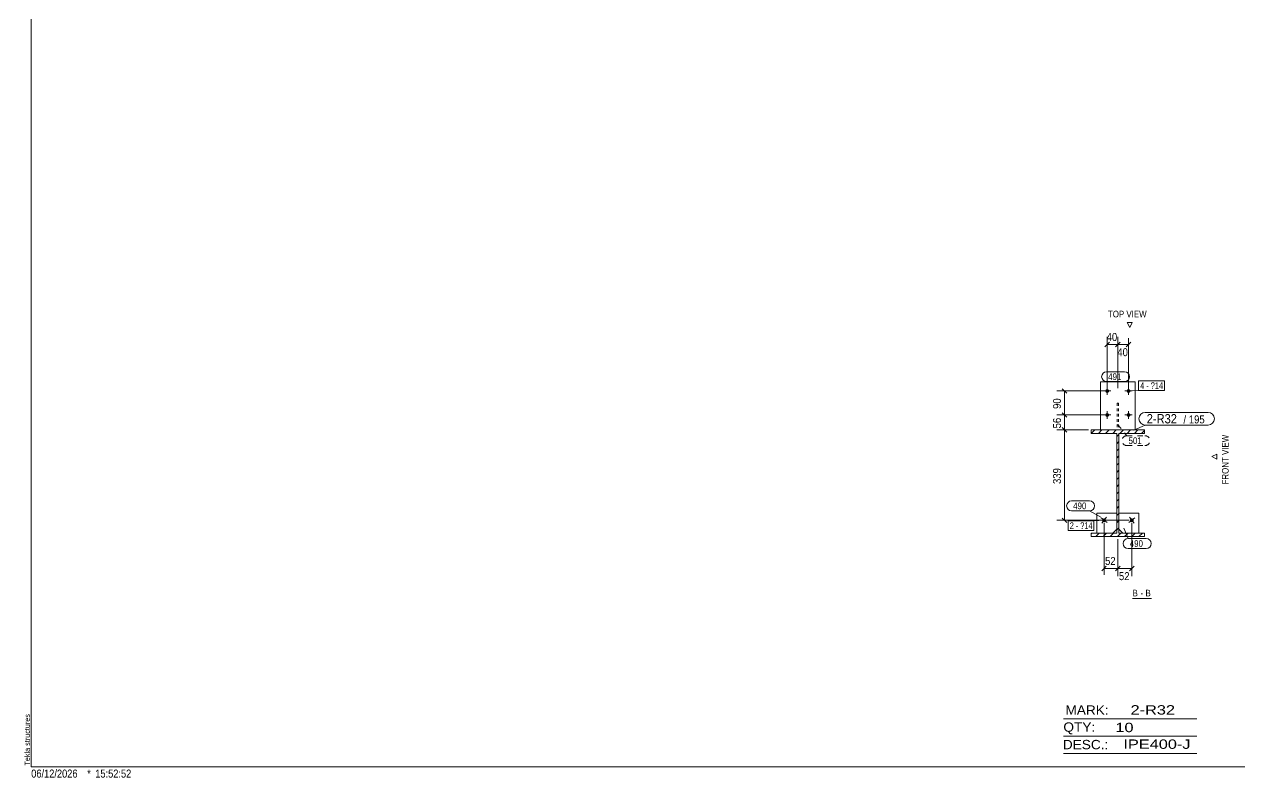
# Model space of a CAD drawing. Header units: millimetres. Extents: x 2 to 1174, y 1 to 825.
# Drawn here: x 2.4 to 458.1, y 1 to 283.5 of the extents above; entities that cross this region are included whole.
import ezdxf

# ---------------------------------------------------------------- set-up
doc = ezdxf.new("R2010")
doc.units = ezdxf.units.MM
for name, pattern in [('XKITLINE00', [0]), ('XKITLINE01', [4, 1, -1, 1, -1]), ('XKITLINE02', [4, 2, -2])]:
    doc.linetypes.add(name, pattern=pattern)
for name, color, linetype, lineweight in [('Bolt', 3, 'Continuous', 0), ('BoltMark', 7, 'Continuous', 0), ('Dimensions', 7, 'Continuous', 0), ('DrawingSheet', 5, 'Continuous', 0), ('OtherObjectType', 7, 'Continuous', 0), ('Part', 2, 'Continuous', 0), ('PartMark', 7, 'Continuous', 0)]:
    doc.layers.add(name, color=color, linetype=linetype, lineweight=lineweight)
doc.styles.add('ARIAL', font='ARIAL.TTF')
doc.styles.add('ARIAL_NARROW', font='ARIALN.TTF')

# ---------------------------------------------------------------- blocks, each defined once
blk = doc.blocks.new('*A1')
at = {"layer": 'Part', "color": 7, "linetype": 'XKITLINE00', "lineweight": 0}
for p, q in [((402.44, 130.11), (403.74, 131.41)), ((402.44, 130.11), (402.44, 130.11)), ((405.13, 130.11), (406.43, 131.41)), ((407.83, 130.11), (409.13, 131.41)), ((410.52, 130.11), (411.82, 131.41)), ((412.04, 128.93), (412.84, 129.73)), ((413.22, 130.11), (414.52, 131.41)), ((415.91, 130.11), (417.21, 131.41)), ((418.61, 130.11), (419.91, 131.41)), ((421.3, 130.11), (422.44, 131.25)), ((412.04, 126.24), (412.84, 127.04)), ((412.04, 123.55), (412.84, 124.35)), ((412.04, 120.85), (412.84, 121.65)), ((412.04, 118.16), (412.84, 118.96)), ((412.04, 115.46), (412.84, 116.26)), ((412.04, 112.77), (412.84, 113.57)), ((412.04, 110.08), (412.84, 110.88)), ((412.04, 107.38), (412.84, 108.18)), ((412.04, 104.69), (412.84, 105.49)), ((412.04, 101.99), (412.84, 102.79)), ((412.04, 99.3), (412.84, 100.1)), ((412.04, 96.6), (412.84, 97.4)), ((402.44, 92.39), (402.76, 92.71)), ((404.15, 91.41), (405.45, 92.71)), ((406.85, 91.41), (408.15, 92.71)), ((409.54, 91.41), (410.84, 92.71)), ((412.04, 93.91), (412.84, 94.71)), ((412.23, 91.41), (413.53, 92.71)), ((414.93, 91.41), (416.23, 92.71)), ((417.62, 91.41), (418.92, 92.71)), ((420.32, 91.41), (421.62, 92.71))]:
    blk.add_line(p, q, dxfattribs=at)
blk = doc.blocks.new('*A153')
at = {"layer": 'Bolt'}
blk.add_hatch(color=3, dxfattribs=at).paths.add_polyline_path([(417.24, 98.08), (417.27, 98.1), (417.3, 98.12), (417.33, 98.14), (417.36, 98.15), (417.39, 98.16), (417.42, 98.18), (417.46, 98.18), (417.49, 98.19), (417.52, 98.2), (417.56, 98.2), (417.59, 98.21), (417.62, 98.21), (417.66, 98.21), (417.69, 98.21), (417.73, 98.2), (417.76, 98.2), (417.8, 98.19), (417.83, 98.18), (417.86, 98.17), (417.89, 98.16), (417.93, 98.15), (417.96, 98.13), (417.99, 98.12), (418.02, 98.1), (418.04, 98.08), (418.07, 98.06), (418.1, 98.04), (418.12, 98.02), (418.15, 97.99), (418.17, 97.97), (418.19, 97.94), (418.21, 97.91), (418.23, 97.88), (418.25, 97.85), (418.27, 97.82), (418.28, 97.79), (418.29, 97.76), (418.31, 97.73), (418.32, 97.7), (418.32, 97.66), (418.33, 97.63), (418.34, 97.59), (418.34, 97.56), (418.34, 97.53), (418.34, 97.49), (418.34, 97.46), (418.34, 97.42), (418.33, 97.39), (418.32, 97.36), (418.32, 97.32), (418.3, 97.29), (418.29, 97.26), (418.28, 97.23), (418.27, 97.19), (418.25, 97.16), (418.23, 97.13), (418.21, 97.11), (418.19, 97.08), (418.17, 97.05), (418.15, 97.03), (418.12, 97), (418.1, 96.98), (418.07, 96.96), (418.04, 96.94), (418.01, 96.92), (417.98, 96.9), (417.95, 96.88), (417.92, 96.87), (417.89, 96.86), (417.86, 96.84), (417.83, 96.84), (417.79, 96.83), (417.76, 96.82), (417.73, 96.82), (417.69, 96.81), (417.66, 96.81), (417.62, 96.81), (417.59, 96.81), (417.55, 96.82), (417.52, 96.82), (417.49, 96.83), (417.45, 96.84), (417.42, 96.85), (417.39, 96.86), (417.36, 96.87), (417.32, 96.89), (417.29, 96.9), (417.27, 96.92), (417.24, 96.94), (417.21, 96.96), (417.18, 96.98), (417.16, 97), (417.13, 97.03), (417.11, 97.05), (417.09, 97.08), (417.07, 97.11), (417.05, 97.14), (417.03, 97.17), (417.01, 97.2), (417, 97.23), (416.99, 97.26), (416.98, 97.29), (416.97, 97.32), (416.96, 97.36), (416.95, 97.39), (416.95, 97.43), (416.94, 97.46), (416.94, 97.49), (416.94, 97.53), (416.94, 97.56), (416.95, 97.6), (416.95, 97.63), (416.96, 97.66), (416.97, 97.7), (416.98, 97.73), (416.99, 97.76), (417, 97.79), (417.02, 97.83), (417.03, 97.86), (417.05, 97.89), (417.07, 97.91), (417.09, 97.94), (417.11, 97.97), (417.13, 97.99), (417.16, 98.02), (417.18, 98.04), (417.21, 98.06)], flags=17)
at = {"layer": 'Bolt', "color": 3, "linetype": 'XKITLINE00', "lineweight": 0}
for p, q in [((416.54, 96.65), (418.75, 98.37)), ((416.78, 98.62), (418.5, 96.4))]:
    blk.add_line(p, q, dxfattribs=at)
blk = doc.blocks.new('*A154')
at = {"layer": 'Bolt'}
for points in [[(409.14, 145.98), (409.14, 145.94), (409.13, 145.91), (409.13, 145.87), (409.12, 145.84), (409.11, 145.81), (409.1, 145.77), (409.09, 145.74), (409.07, 145.71), (409.06, 145.68), (409.04, 145.65), (409.02, 145.62), (409, 145.59), (408.98, 145.57), (408.96, 145.54), (408.94, 145.52), (408.91, 145.49), (408.88, 145.47), (408.86, 145.45), (408.83, 145.43), (408.8, 145.41), (408.77, 145.39), (408.74, 145.38), (408.71, 145.36), (408.68, 145.35), (408.64, 145.34), (408.61, 145.33), (408.58, 145.32), (408.54, 145.32), (408.51, 145.31), (408.48, 145.31), (408.44, 145.31), (408.41, 145.31), (408.37, 145.31), (408.34, 145.32), (408.3, 145.32), (408.27, 145.33), (408.24, 145.34), (408.2, 145.35), (408.17, 145.36), (408.14, 145.38), (408.11, 145.39), (408.08, 145.41), (408.05, 145.43), (408.02, 145.45), (408, 145.47), (407.97, 145.49), (407.95, 145.52), (407.92, 145.54), (407.9, 145.57), (407.88, 145.59), (407.86, 145.62), (407.84, 145.65), (407.82, 145.68), (407.81, 145.71), (407.79, 145.74), (407.78, 145.77), (407.77, 145.81), (407.76, 145.84), (407.75, 145.87), (407.75, 145.91), (407.74, 145.94), (407.74, 145.98), (407.74, 146.01), (407.74, 146.04), (407.74, 146.08), (407.75, 146.11), (407.75, 146.15), (407.76, 146.18), (407.77, 146.21), (407.78, 146.25), (407.79, 146.28), (407.81, 146.31), (407.82, 146.34), (407.84, 146.37), (407.86, 146.4), (407.88, 146.43), (407.9, 146.45), (407.92, 146.48), (407.95, 146.5), (407.97, 146.53), (408, 146.55), (408.02, 146.57), (408.05, 146.59), (408.08, 146.61), (408.11, 146.63), (408.14, 146.64), (408.17, 146.66), (408.2, 146.67), (408.24, 146.68), (408.27, 146.69), (408.3, 146.7), (408.34, 146.7), (408.37, 146.71), (408.41, 146.71), (408.44, 146.71), (408.48, 146.71), (408.51, 146.71), (408.54, 146.7), (408.58, 146.7), (408.61, 146.69), (408.64, 146.68), (408.68, 146.67), (408.71, 146.66), (408.74, 146.64), (408.77, 146.63), (408.8, 146.61), (408.83, 146.59), (408.86, 146.57), (408.88, 146.55), (408.91, 146.53), (408.94, 146.5), (408.96, 146.48), (408.98, 146.45), (409, 146.43), (409.02, 146.4), (409.04, 146.37), (409.06, 146.34), (409.07, 146.31), (409.09, 146.28), (409.1, 146.25), (409.11, 146.21), (409.12, 146.18), (409.13, 146.15), (409.13, 146.11), (409.14, 146.08), (409.14, 146.04), (409.14, 146.01)], [(417.14, 145.98), (417.14, 145.94), (417.13, 145.91), (417.13, 145.87), (417.12, 145.84), (417.11, 145.81), (417.1, 145.77), (417.09, 145.74), (417.07, 145.71), (417.06, 145.68), (417.04, 145.65), (417.02, 145.62), (417, 145.59), (416.98, 145.57), (416.96, 145.54), (416.94, 145.52), (416.91, 145.49), (416.88, 145.47), (416.86, 145.45), (416.83, 145.43), (416.8, 145.41), (416.77, 145.39), (416.74, 145.38), (416.71, 145.36), (416.68, 145.35), (416.64, 145.34), (416.61, 145.33), (416.58, 145.32), (416.54, 145.32), (416.51, 145.31), (416.48, 145.31), (416.44, 145.31), (416.41, 145.31), (416.37, 145.31), (416.34, 145.32), (416.3, 145.32), (416.27, 145.33), (416.24, 145.34), (416.2, 145.35), (416.17, 145.36), (416.14, 145.38), (416.11, 145.39), (416.08, 145.41), (416.05, 145.43), (416.02, 145.45), (416, 145.47), (415.97, 145.49), (415.95, 145.52), (415.92, 145.54), (415.9, 145.57), (415.88, 145.59), (415.86, 145.62), (415.84, 145.65), (415.82, 145.68), (415.81, 145.71), (415.79, 145.74), (415.78, 145.77), (415.77, 145.81), (415.76, 145.84), (415.75, 145.87), (415.75, 145.91), (415.74, 145.94), (415.74, 145.98), (415.74, 146.01), (415.74, 146.04), (415.74, 146.08), (415.75, 146.11), (415.75, 146.15), (415.76, 146.18), (415.77, 146.21), (415.78, 146.25), (415.79, 146.28), (415.81, 146.31), (415.82, 146.34), (415.84, 146.37), (415.86, 146.4), (415.88, 146.43), (415.9, 146.45), (415.92, 146.48), (415.95, 146.5), (415.97, 146.53), (416, 146.55), (416.02, 146.57), (416.05, 146.59), (416.08, 146.61), (416.11, 146.63), (416.14, 146.64), (416.17, 146.66), (416.2, 146.67), (416.24, 146.68), (416.27, 146.69), (416.3, 146.7), (416.34, 146.7), (416.37, 146.71), (416.41, 146.71), (416.44, 146.71), (416.48, 146.71), (416.51, 146.71), (416.54, 146.7), (416.58, 146.7), (416.61, 146.69), (416.64, 146.68), (416.68, 146.67), (416.71, 146.66), (416.74, 146.64), (416.77, 146.63), (416.8, 146.61), (416.83, 146.59), (416.86, 146.57), (416.88, 146.55), (416.91, 146.53), (416.94, 146.5), (416.96, 146.48), (416.98, 146.45), (417, 146.43), (417.02, 146.4), (417.04, 146.37), (417.06, 146.34), (417.07, 146.31), (417.09, 146.28), (417.1, 146.25), (417.11, 146.21), (417.12, 146.18), (417.13, 146.15), (417.13, 146.11), (417.14, 146.08), (417.14, 146.04), (417.14, 146.01)], [(409.14, 136.98), (409.14, 136.94), (409.13, 136.91), (409.13, 136.87), (409.12, 136.84), (409.11, 136.81), (409.1, 136.77), (409.09, 136.74), (409.07, 136.71), (409.06, 136.68), (409.04, 136.65), (409.02, 136.62), (409, 136.59), (408.98, 136.57), (408.96, 136.54), (408.94, 136.52), (408.91, 136.49), (408.88, 136.47), (408.86, 136.45), (408.83, 136.43), (408.8, 136.41), (408.77, 136.39), (408.74, 136.38), (408.71, 136.36), (408.68, 136.35), (408.64, 136.34), (408.61, 136.33), (408.58, 136.32), (408.54, 136.32), (408.51, 136.31), (408.48, 136.31), (408.44, 136.31), (408.41, 136.31), (408.37, 136.31), (408.34, 136.32), (408.3, 136.32), (408.27, 136.33), (408.24, 136.34), (408.2, 136.35), (408.17, 136.36), (408.14, 136.38), (408.11, 136.39), (408.08, 136.41), (408.05, 136.43), (408.02, 136.45), (408, 136.47), (407.97, 136.49), (407.95, 136.52), (407.92, 136.54), (407.9, 136.57), (407.88, 136.59), (407.86, 136.62), (407.84, 136.65), (407.82, 136.68), (407.81, 136.71), (407.79, 136.74), (407.78, 136.77), (407.77, 136.81), (407.76, 136.84), (407.75, 136.87), (407.75, 136.91), (407.74, 136.94), (407.74, 136.98), (407.74, 137.01), (407.74, 137.04), (407.74, 137.08), (407.75, 137.11), (407.75, 137.15), (407.76, 137.18), (407.77, 137.21), (407.78, 137.25), (407.79, 137.28), (407.81, 137.31), (407.82, 137.34), (407.84, 137.37), (407.86, 137.4), (407.88, 137.43), (407.9, 137.45), (407.92, 137.48), (407.95, 137.5), (407.97, 137.53), (408, 137.55), (408.02, 137.57), (408.05, 137.59), (408.08, 137.61), (408.11, 137.63), (408.14, 137.64), (408.17, 137.66), (408.2, 137.67), (408.24, 137.68), (408.27, 137.69), (408.3, 137.7), (408.34, 137.7), (408.37, 137.71), (408.41, 137.71), (408.44, 137.71), (408.48, 137.71), (408.51, 137.71), (408.54, 137.7), (408.58, 137.7), (408.61, 137.69), (408.64, 137.68), (408.68, 137.67), (408.71, 137.66), (408.74, 137.64), (408.77, 137.63), (408.8, 137.61), (408.83, 137.59), (408.86, 137.57), (408.88, 137.55), (408.91, 137.53), (408.94, 137.5), (408.96, 137.48), (408.98, 137.45), (409, 137.43), (409.02, 137.4), (409.04, 137.37), (409.06, 137.34), (409.07, 137.31), (409.09, 137.28), (409.1, 137.25), (409.11, 137.21), (409.12, 137.18), (409.13, 137.15), (409.13, 137.11), (409.14, 137.08), (409.14, 137.04), (409.14, 137.01)], [(417.14, 136.98), (417.14, 136.94), (417.13, 136.91), (417.13, 136.87), (417.12, 136.84), (417.11, 136.81), (417.1, 136.77), (417.09, 136.74), (417.07, 136.71), (417.06, 136.68), (417.04, 136.65), (417.02, 136.62), (417, 136.59), (416.98, 136.57), (416.96, 136.54), (416.94, 136.52), (416.91, 136.49), (416.88, 136.47), (416.86, 136.45), (416.83, 136.43), (416.8, 136.41), (416.77, 136.39), (416.74, 136.38), (416.71, 136.36), (416.68, 136.35), (416.64, 136.34), (416.61, 136.33), (416.58, 136.32), (416.54, 136.32), (416.51, 136.31), (416.48, 136.31), (416.44, 136.31), (416.41, 136.31), (416.37, 136.31), (416.34, 136.32), (416.3, 136.32), (416.27, 136.33), (416.24, 136.34), (416.2, 136.35), (416.17, 136.36), (416.14, 136.38), (416.11, 136.39), (416.08, 136.41), (416.05, 136.43), (416.02, 136.45), (416, 136.47), (415.97, 136.49), (415.95, 136.52), (415.92, 136.54), (415.9, 136.57), (415.88, 136.59), (415.86, 136.62), (415.84, 136.65), (415.82, 136.68), (415.81, 136.71), (415.79, 136.74), (415.78, 136.77), (415.77, 136.81), (415.76, 136.84), (415.75, 136.87), (415.75, 136.91), (415.74, 136.94), (415.74, 136.98), (415.74, 137.01), (415.74, 137.04), (415.74, 137.08), (415.75, 137.11), (415.75, 137.15), (415.76, 137.18), (415.77, 137.21), (415.78, 137.25), (415.79, 137.28), (415.81, 137.31), (415.82, 137.34), (415.84, 137.37), (415.86, 137.4), (415.88, 137.43), (415.9, 137.45), (415.92, 137.48), (415.95, 137.5), (415.97, 137.53), (416, 137.55), (416.02, 137.57), (416.05, 137.59), (416.08, 137.61), (416.11, 137.63), (416.14, 137.64), (416.17, 137.66), (416.2, 137.67), (416.24, 137.68), (416.27, 137.69), (416.3, 137.7), (416.34, 137.7), (416.37, 137.71), (416.41, 137.71), (416.44, 137.71), (416.48, 137.71), (416.51, 137.71), (416.54, 137.7), (416.58, 137.7), (416.61, 137.69), (416.64, 137.68), (416.68, 137.67), (416.71, 137.66), (416.74, 137.64), (416.77, 137.63), (416.8, 137.61), (416.83, 137.59), (416.86, 137.57), (416.88, 137.55), (416.91, 137.53), (416.94, 137.5), (416.96, 137.48), (416.98, 137.45), (417, 137.43), (417.02, 137.4), (417.04, 137.37), (417.06, 137.34), (417.07, 137.31), (417.09, 137.28), (417.1, 137.25), (417.11, 137.21), (417.12, 137.18), (417.13, 137.15), (417.13, 137.11), (417.14, 137.08), (417.14, 137.04), (417.14, 137.01)]]:
    blk.add_hatch(color=3, dxfattribs=at).paths.add_polyline_path(points, flags=17)
at = {"layer": 'Bolt', "color": 3, "linetype": 'XKITLINE00', "lineweight": 0}
for p, q in [((409.84, 146.01), (407.04, 146.01)), ((408.44, 147.41), (408.44, 144.61)), ((417.84, 146.01), (415.04, 146.01)), ((416.44, 147.41), (416.44, 144.61)), ((409.84, 137.01), (407.04, 137.01)), ((408.44, 138.41), (408.44, 135.61)), ((417.84, 137.01), (415.04, 137.01)), ((416.44, 138.41), (416.44, 135.61))]:
    blk.add_line(p, q, dxfattribs=at)
blk = doc.blocks.new('*A155')
at = {"layer": 'Bolt'}
blk.add_hatch(color=3, dxfattribs=at).paths.add_polyline_path([(406.78, 96.98), (406.76, 97), (406.73, 97.03), (406.71, 97.05), (406.69, 97.08), (406.67, 97.11), (406.65, 97.13), (406.63, 97.16), (406.62, 97.19), (406.6, 97.23), (406.59, 97.26), (406.58, 97.29), (406.57, 97.32), (406.56, 97.36), (406.55, 97.39), (406.55, 97.42), (406.54, 97.46), (406.54, 97.49), (406.54, 97.53), (406.54, 97.56), (406.55, 97.59), (406.55, 97.63), (406.56, 97.66), (406.57, 97.7), (406.58, 97.73), (406.59, 97.76), (406.6, 97.79), (406.61, 97.82), (406.63, 97.85), (406.65, 97.88), (406.67, 97.91), (406.69, 97.94), (406.71, 97.97), (406.73, 97.99), (406.76, 98.02), (406.78, 98.04), (406.81, 98.06), (406.84, 98.08), (406.87, 98.1), (406.89, 98.12), (406.92, 98.13), (406.96, 98.15), (406.99, 98.16), (407.02, 98.17), (407.05, 98.18), (407.09, 98.19), (407.12, 98.2), (407.15, 98.2), (407.19, 98.21), (407.22, 98.21), (407.26, 98.21), (407.29, 98.21), (407.33, 98.2), (407.36, 98.2), (407.39, 98.19), (407.43, 98.18), (407.46, 98.18), (407.49, 98.16), (407.52, 98.15), (407.55, 98.14), (407.58, 98.12), (407.61, 98.1), (407.64, 98.08), (407.67, 98.06), (407.7, 98.04), (407.72, 98.02), (407.75, 97.99), (407.77, 97.97), (407.79, 97.94), (407.81, 97.91), (407.83, 97.89), (407.85, 97.86), (407.87, 97.83), (407.88, 97.79), (407.89, 97.76), (407.9, 97.73), (407.92, 97.7), (407.92, 97.66), (407.93, 97.63), (407.94, 97.6), (407.94, 97.56), (407.94, 97.53), (407.94, 97.49), (407.94, 97.46), (407.94, 97.43), (407.93, 97.39), (407.92, 97.36), (407.92, 97.32), (407.91, 97.29), (407.89, 97.26), (407.88, 97.23), (407.87, 97.2), (407.85, 97.17), (407.83, 97.14), (407.81, 97.11), (407.79, 97.08), (407.77, 97.05), (407.75, 97.03), (407.72, 97), (407.7, 96.98), (407.67, 96.96), (407.64, 96.94), (407.62, 96.92), (407.59, 96.9), (407.56, 96.89), (407.53, 96.87), (407.49, 96.86), (407.46, 96.85), (407.43, 96.84), (407.4, 96.83), (407.36, 96.82), (407.33, 96.82), (407.29, 96.81), (407.26, 96.81), (407.22, 96.81), (407.19, 96.81), (407.16, 96.82), (407.12, 96.82), (407.09, 96.83), (407.06, 96.84), (407.02, 96.84), (406.99, 96.86), (406.96, 96.87), (406.93, 96.88), (406.9, 96.9), (406.87, 96.92), (406.84, 96.94), (406.81, 96.96)], flags=17)
at = {"layer": 'Bolt', "color": 3, "linetype": 'XKITLINE00', "lineweight": 0}
for p, q in [((408.35, 96.65), (406.14, 98.37)), ((406.38, 96.4), (408.1, 98.62))]:
    blk.add_line(p, q, dxfattribs=at)
blk = doc.blocks.new('*A156')
at = {"layer": 'Part', "color": 2, "linetype": 'XKITLINE00', "lineweight": 0}
for p, q in [((402.44, 130.11), (402.44, 131.41)), ((402.44, 131.41), (422.44, 131.41)), ((412.04, 130.11), (402.44, 130.11)), ((412.04, 92.71), (412.04, 130.11)), ((422.44, 130.11), (412.84, 130.11)), ((412.84, 130.11), (412.84, 92.71)), ((422.44, 131.41), (422.44, 130.11)), ((402.44, 91.41), (402.44, 92.71)), ((402.44, 92.71), (412.04, 92.71)), ((422.44, 91.41), (402.44, 91.41)), ((412.84, 92.71), (422.44, 92.71)), ((422.44, 92.71), (422.44, 91.41))]:
    blk.add_line(p, q, dxfattribs=at)
blk = doc.blocks.new('*A157')
at = {"layer": 'Part', "color": 2, "linetype": 'XKITLINE00', "lineweight": 0}
for p, q in [((412.84, 100.21), (420.34, 100.21)), ((420.34, 100.21), (420.34, 92.71)), ((414.34, 92.71), (412.84, 94.21))]:
    blk.add_line(p, q, dxfattribs=at)
at = {"layer": 'Part', "color": 7, "linetype": 'XKITLINE01', "lineweight": 0}
for p, q in [((412.84, 94.21), (412.84, 100.21)), ((420.34, 92.71), (414.34, 92.71))]:
    blk.add_line(p, q, dxfattribs=at)
blk = doc.blocks.new('*A158')
at = {"layer": 'Part', "color": 2, "linetype": 'XKITLINE00', "lineweight": 0}
for p, q in [((405.94, 131.41), (405.94, 149.41)), ((405.94, 149.41), (418.94, 149.41)), ((418.94, 131.41), (418.94, 149.41))]:
    blk.add_line(p, q, dxfattribs=at)
at = {"layer": 'Part', "color": 7, "linetype": 'XKITLINE01', "lineweight": 0}
blk.add_line((405.94, 131.41), (418.94, 131.41), dxfattribs=at)
blk = doc.blocks.new('*A159')
at = {"layer": 'Part', "color": 2, "linetype": 'XKITLINE00', "lineweight": 0}
for p, q in [((412.04, 100.21), (404.54, 100.21)), ((404.54, 100.21), (404.54, 92.71)), ((410.54, 92.71), (412.04, 94.21))]:
    blk.add_line(p, q, dxfattribs=at)
at = {"layer": 'Part', "color": 7, "linetype": 'XKITLINE01', "lineweight": 0}
for p, q in [((412.04, 94.21), (412.04, 100.21)), ((404.54, 92.71), (410.54, 92.71))]:
    blk.add_line(p, q, dxfattribs=at)
blk = doc.blocks.new('*A160')
at = {"layer": 'Part', "color": 7, "linetype": 'XKITLINE01', "lineweight": 0}
for p, q in [((412.69, 141.41), (412.19, 141.41)), ((412.19, 141.41), (412.19, 131.41)), ((412.69, 141.41), (412.69, 131.41)), ((412.69, 131.41), (412.19, 131.41))]:
    blk.add_line(p, q, dxfattribs=at)
blk = doc.blocks.new('*A174')
at = {"layer": 'DrawingSheet', "color": 5, "linetype": 'XKITLINE00', "lineweight": 0}
for p, q in [((5, 825), (5, 5)), ((5, 5), (1174, 5))]:
    blk.add_line(p, q, dxfattribs=at)
at = {"layer": 'DrawingSheet', "color": 5, "style": 'ARIAL', "width": 0.85}
blk.add_text('Tekla structures', height=2, rotation=90, dxfattribs=at).set_placement((4.5, 5.5))
blk = doc.blocks.new('*A178')
at = {"layer": 'OtherObjectType', "color": 6, "linetype": 'XKITLINE00', "lineweight": 0}
for p, q in [((392, 23), (442, 23)), ((392, 16.5), (442, 16.5)), ((392, 10), (442, 10))]:
    blk.add_line(p, q, dxfattribs=at)
at = {"layer": 'OtherObjectType', "color": 6, "style": 'ARIAL_NARROW'}
for s, width, p in [('MARK:', 1.275, (392.77, 24.58)), ('2-R32', 1.525501, (417.19, 24.65)), ('QTY:', 1.275, (392, 18.19)), ('10', 1.525501, (411.49, 18.05)), ('DESC.:', 1.275, (391.79, 11.63)), ('IPE400-J', 1.525501, (414.5, 11.79))]:
    blk.add_text(s, height=3.5, dxfattribs=dict(at, width=width)).set_placement(p)
blk = doc.blocks.new('*A181')
at = {"layer": 'OtherObjectType', "color": 7, "style": 'ARIAL_NARROW', "width": 1.008832}
for s, p in [('06/12/2026', (4.99, 1)), ('*', (26, 1)), ('15:52:52', (29, 1))]:
    blk.add_text(s, height=3, dxfattribs=at).set_placement(p)
blk = doc.blocks.new('*A363')
at = {"layer": 'Dimensions', "color": 7, "linetype": 'XKITLINE00', "lineweight": 0}
for p, q in [((407.24, 96.51), (407.24, 77.01)), ((412.44, 90.41), (412.44, 77.01)), ((408.09, 80.26), (406.39, 78.56)), ((407.24, 79.41), (412.44, 79.41)), ((413.29, 80.26), (411.59, 78.56))]:
    blk.add_line(p, q, dxfattribs=at)
at = {"layer": 'Dimensions', "color": 3}
for p in [(407.24, 79.41), (412.44, 79.41)]:
    blk.add_point(p, dxfattribs=at)
at = {"layer": 'Dimensions', "color": 3, "style": 'ARIAL', "width": 0.85}
blk.add_text('52', height=3, dxfattribs=at).set_placement((407.62, 80.76))
blk = doc.blocks.new('*A364')
at = {"layer": 'Dimensions', "color": 7, "linetype": 'XKITLINE00', "lineweight": 0}
for p, q in [((417.64, 96.51), (417.64, 76.56)), ((412.44, 90.41), (412.44, 76.56)), ((413.29, 80.26), (411.59, 78.56)), ((412.44, 79.41), (417.64, 79.41)), ((418.49, 80.26), (416.79, 78.56))]:
    blk.add_line(p, q, dxfattribs=at)
at = {"layer": 'Dimensions', "color": 3}
for p in [(412.44, 79.41), (417.64, 79.41)]:
    blk.add_point(p, dxfattribs=at)
at = {"layer": 'Dimensions', "color": 3, "style": 'ARIAL', "width": 0.85}
blk.add_text('52', height=3, dxfattribs=at).set_placement((412.82, 75.06))
blk = doc.blocks.new('*A365')
at = {"layer": 'Dimensions', "color": 7, "linetype": 'XKITLINE00', "lineweight": 0}
for p, q in [((409.29, 164.26), (407.59, 162.56)), ((408.44, 147.01), (408.44, 166.26)), ((413.29, 164.26), (411.59, 162.56)), ((412.44, 147.01), (412.44, 166.26)), ((408.44, 163.41), (412.44, 163.41))]:
    blk.add_line(p, q, dxfattribs=at)
at = {"layer": 'Dimensions', "color": 3}
for p in [(408.44, 163.41), (412.44, 163.41)]:
    blk.add_point(p, dxfattribs=at)
at = {"layer": 'Dimensions', "color": 3, "style": 'ARIAL', "width": 0.85}
blk.add_text('40', height=3, dxfattribs=at).set_placement((408.22, 164.76))
blk = doc.blocks.new('*A366')
at = {"layer": 'Dimensions', "color": 7, "linetype": 'XKITLINE00', "lineweight": 0}
for p, q in [((413.29, 164.26), (411.59, 162.56)), ((412.44, 147.01), (412.44, 165.81)), ((417.29, 164.26), (415.59, 162.56)), ((416.44, 147.01), (416.44, 165.81)), ((412.44, 163.41), (416.44, 163.41))]:
    blk.add_line(p, q, dxfattribs=at)
at = {"layer": 'Dimensions', "color": 3}
for p in [(412.44, 163.41), (416.44, 163.41)]:
    blk.add_point(p, dxfattribs=at)
at = {"layer": 'Dimensions', "color": 3, "style": 'ARIAL', "width": 0.85}
blk.add_text('40', height=3, dxfattribs=at).set_placement((412.22, 159.06))
blk = doc.blocks.new('*A367')
at = {"layer": 'Dimensions', "color": 7, "linetype": 'XKITLINE00', "lineweight": 0}
for p, q in [((391.59, 132.26), (393.29, 130.56)), ((401.44, 131.41), (389.59, 131.41)), ((392.44, 97.51), (392.44, 131.41)), ((416.64, 97.51), (389.59, 97.51)), ((391.59, 98.36), (393.29, 96.66))]:
    blk.add_line(p, q, dxfattribs=at)
at = {"layer": 'Dimensions', "color": 3}
for p in [(392.44, 131.41), (392.44, 97.51)]:
    blk.add_point(p, dxfattribs=at)
at = {"layer": 'Dimensions', "color": 3, "style": 'ARIAL', "width": 0.85}
blk.add_text('339', height=3, rotation=90.0002, dxfattribs=at).set_placement((391.09, 111.12))
blk = doc.blocks.new('*A368')
at = {"layer": 'Dimensions', "color": 7, "linetype": 'XKITLINE00', "lineweight": 0}
for p, q in [((407.44, 137.01), (389.59, 137.01)), ((391.59, 137.86), (393.29, 136.16)), ((392.44, 131.41), (392.44, 137.01)), ((391.59, 132.26), (393.29, 130.56)), ((401.44, 131.41), (389.59, 131.41))]:
    blk.add_line(p, q, dxfattribs=at)
at = {"layer": 'Dimensions', "color": 3}
for p in [(392.44, 137.01), (392.44, 131.41)]:
    blk.add_point(p, dxfattribs=at)
at = {"layer": 'Dimensions', "color": 3, "style": 'ARIAL', "width": 0.85}
blk.add_text('56', height=3, rotation=90.0002, dxfattribs=at).set_placement((391.09, 131.98))
blk = doc.blocks.new('*A369')
at = {"layer": 'Dimensions', "color": 7, "linetype": 'XKITLINE00', "lineweight": 0}
for p, q in [((407.44, 146.01), (389.59, 146.01)), ((391.59, 146.86), (393.29, 145.16)), ((392.44, 137.01), (392.44, 146.01)), ((407.44, 137.01), (389.59, 137.01)), ((391.59, 137.86), (393.29, 136.16))]:
    blk.add_line(p, q, dxfattribs=at)
at = {"layer": 'Dimensions', "color": 3}
for p in [(392.44, 146.01), (392.44, 137.01)]:
    blk.add_point(p, dxfattribs=at)
at = {"layer": 'Dimensions', "color": 3, "style": 'ARIAL', "width": 0.85}
blk.add_text('90', height=3, rotation=90.0002, dxfattribs=at).set_placement((391.09, 139.28))
blk = doc.blocks.new('*A370')
at = {"layer": 'BoltMark', "color": 7, "linetype": 'XKITLINE00', "lineweight": 0}
for p, q in [((416.44, 146.01), (420.21, 146.16)), ((420.21, 149.86), (429.9, 149.86)), ((420.21, 146.16), (420.21, 149.86)), ((420.21, 146.16), (429.9, 146.16)), ((429.9, 146.16), (429.9, 149.86))]:
    blk.add_line(p, q, dxfattribs=at)
at = {"layer": 'BoltMark', "color": 3, "style": 'ARIAL_NARROW', "width": 0.85}
for s, p in [('4', (420.81, 146.76)), ('-', (423.08, 146.76)), ('?14', (424.74, 146.76))]:
    blk.add_text(s, height=2.5, dxfattribs=at).set_placement(p)
blk = doc.blocks.new('*A371')
at = {"layer": 'BoltMark', "color": 7, "linetype": 'XKITLINE00', "lineweight": 0}
for p, q in [((393.78, 97.36), (403.47, 97.36)), ((393.78, 93.66), (393.78, 97.36)), ((407.24, 97.51), (403.47, 97.36)), ((403.47, 93.66), (403.47, 97.36)), ((393.78, 93.66), (403.47, 93.66))]:
    blk.add_line(p, q, dxfattribs=at)
at = {"layer": 'BoltMark', "color": 3, "style": 'ARIAL_NARROW', "width": 0.85}
for s, p in [('2', (394.38, 94.26)), ('?14', (398.31, 94.26)), ('-', (396.65, 94.26))]:
    blk.add_text(s, height=2.5, dxfattribs=at).set_placement(p)
blk = doc.blocks.new('*A372')
at = {"layer": 'PartMark', "color": 7, "linetype": 'XKITLINE00', "lineweight": 0}
for p, q in [((422.65, 137.95), (446.3, 137.95)), ((418.41, 131.36), (422.65, 133.25)), ((422.65, 133.25), (446.3, 133.25))]:
    blk.add_line(p, q, dxfattribs=at)
for centre, start, end in [((422.65, 135.6), 90, 270), ((446.3, 135.6), 270, 90)]:
    blk.add_arc(centre, 2.35, start, end, dxfattribs=at)
at = {"layer": 'PartMark', "color": 1, "style": 'ARIAL', "width": 0.85}
blk.add_text('2-R32', height=3.5, dxfattribs=at).set_placement((423.25, 133.85))
at = {"layer": 'PartMark', "color": 3, "style": 'ARIAL', "width": 0.85}
for s, p in [('/', (437.02, 133.85)), ('195', (439.03, 133.85))]:
    blk.add_text(s, height=3, dxfattribs=at).set_placement(p)
blk = doc.blocks.new('*A373')
at = {"layer": 'PartMark', "color": 7, "linetype": 'XKITLINE00', "lineweight": 0}
for p, q in [((414.72, 94.59), (416.27, 90.64)), ((416.27, 90.64), (423.04, 90.64)), ((416.27, 86.94), (423.04, 86.94))]:
    blk.add_line(p, q, dxfattribs=at)
for centre, start, end in [((416.27, 88.79), 90, 270), ((423.04, 88.79), 270, 90)]:
    blk.add_arc(centre, 1.85, start, end, dxfattribs=at)
at = {"layer": 'PartMark', "color": 3, "style": 'ARIAL', "width": 0.85}
blk.add_text('490', height=2.5, dxfattribs=at).set_placement((416.87, 87.54))
blk = doc.blocks.new('*A374')
at = {"layer": 'PartMark', "color": 7, "linetype": 'XKITLINE00', "lineweight": 0}
for p, q in [((408.19, 153.21), (414.95, 153.21)), ((408.19, 149.51), (414.95, 149.51))]:
    blk.add_line(p, q, dxfattribs=at)
for centre, start, end in [((408.19, 151.36), 90, 270), ((414.95, 151.36), 270, 90)]:
    blk.add_arc(centre, 1.85, start, end, dxfattribs=at)
at = {"layer": 'PartMark', "color": 3, "style": 'ARIAL', "width": 0.85}
blk.add_text('491', height=2.5, dxfattribs=at).set_placement((408.79, 150.11))
blk = doc.blocks.new('*A375')
at = {"layer": 'PartMark', "color": 7, "linetype": 'XKITLINE00', "lineweight": 0}
for p, q in [((395.06, 104.77), (401.83, 104.77)), ((395.06, 101.07), (401.83, 101.07)), ((406.07, 98.68), (401.83, 101.07))]:
    blk.add_line(p, q, dxfattribs=at)
for centre, start, end in [((395.06, 102.92), 90, 270), ((401.83, 102.92), 270, 90)]:
    blk.add_arc(centre, 1.85, start, end, dxfattribs=at)
at = {"layer": 'PartMark', "color": 3, "style": 'ARIAL', "width": 0.85}
blk.add_text('490', height=2.5, dxfattribs=at).set_placement((395.66, 101.67))
blk = doc.blocks.new('*A376')
at = {"layer": 'PartMark', "color": 7, "linetype": 'XKITLINE02', "lineweight": 0}
for p, q in [((412.32, 133.44), (415.82, 129.23)), ((415.82, 129.23), (422.58, 129.23)), ((415.82, 125.53), (422.58, 125.53))]:
    blk.add_line(p, q, dxfattribs=at)
for centre, start, end in [((415.82, 127.38), 90, 270), ((422.58, 127.38), 270, 90)]:
    blk.add_arc(centre, 1.85, start, end, dxfattribs=at)
at = {"layer": 'PartMark', "color": 3, "style": 'ARIAL', "width": 0.85}
blk.add_text('501', height=2.5, dxfattribs=at).set_placement((416.42, 126.13))
blk = doc.blocks.new('*A377')
at = {"layer": 'OtherObjectType', "color": 7, "linetype": 'XKITLINE00', "lineweight": 0}
for p, q in [((415.91, 171.73), (417.78, 171.73)), ((416.85, 169.86), (415.91, 171.73)), ((417.78, 171.73), (416.85, 169.86)), ((416.85, 169.86), (416.85, 169.86)), ((447.7, 121.41), (449.58, 122.35)), ((449.58, 120.47), (447.7, 121.41)), ((447.7, 121.41), (447.7, 121.41)), ((449.58, 122.35), (449.58, 120.47)), ((417.94, 68.21), (425, 68.21))]:
    blk.add_line(p, q, dxfattribs=at)
at = {"layer": 'OtherObjectType', "color": 7, "style": 'ARIAL', "width": 0.85}
for s, p in [('TOP VIEW', (408.7, 173.61)), ('B', (417.94, 68.96)), ('-', (420.92, 68.96)), ('B', (422.78, 68.96))]:
    blk.add_text(s, height=2.5, dxfattribs=at).set_placement(p)
blk.add_text('FRONT VIEW', height=2.5, rotation=90, dxfattribs=at).set_placement((453.95, 110.95))

msp = doc.modelspace()

# ---------------------------------------------------------------- block references
at = {"lineweight": 0}
for name in ['*A174', '*A365', '*A366', '*A374', '*A369', '*A158', '*A154', '*A370', '*A160', '*A368', '*A372', '*A367', '*A376', '*A1', '*A156', '*A375', '*A371', '*A159', '*A155', '*A363', '*A364', '*A157', '*A153', '*A373', '*A178', '*A181']:
    msp.add_blockref(name, (0, 0), dxfattribs=at)
at = {"layer": 'OtherObjectType', "lineweight": 0}
msp.add_blockref('*A377', (0, 0), dxfattribs=at)

doc.saveas('drawing.dxf')
